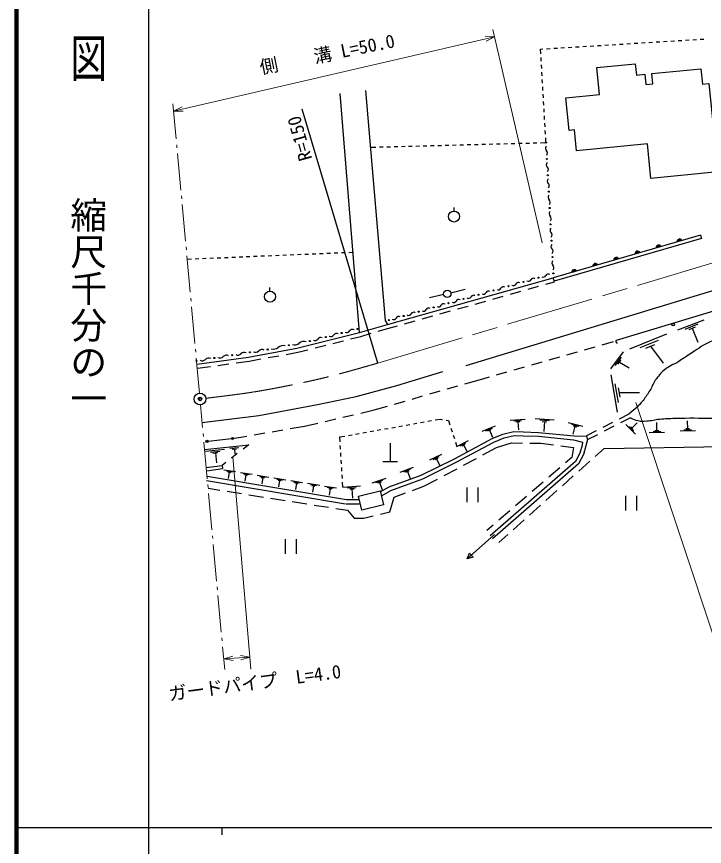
# Model space of a CAD drawing. Units: millimetres, scale not verified. Extents: x 40000 to 680000, y 20000 to 380000.
# Drawn here: x 40000 to 133828, y 202409 to 315563 of the extents above; entities that cross this region are included whole.
import ezdxf
from ezdxf.enums import TextEntityAlignment as Align

# ---------------------------------------------------------------- set-up
doc = ezdxf.new("R2010")
doc.units = ezdxf.units.MM
doc.header["$LTSCALE"] = 1000
doc.header["$PDMODE"] = 32
doc.header["$PDSIZE"] = 500
doc.linetypes.add('CHAIN', pattern=[18.5, 12, -1.5, 3.5, -1.5])
for name, color, linetype, lineweight in [('M-BGD', 7, 'Continuous', 25), ('M-BMK', 2, 'CHAIN', 13), ('M-BMK-HTXT', 7, 'Continuous', 13), ('M-BMK-SRVR', 3, 'Continuous', 25), ('M-STR-HTXT', 7, 'Continuous', 13), ('M-TTL', 2, 'Continuous', 140), ('M-TTL-BAND', 7, 'Continuous', 25)]:
    doc.layers.add(name, color=color, linetype=linetype, lineweight=lineweight)
doc.layers.add('M-OTRS', color=6, linetype='Continuous')
doc.styles.add('@ＭＳ ゴシック', font='')
doc.styles.add('ＭＳ ゴシック', font='')
doc.styles.get('@ＭＳ ゴシック').set_extended_font_data('@MS Gothic')
doc.styles.get('ＭＳ ゴシック').set_extended_font_data('MS Gothic')

msp = doc.modelspace()

# ---------------------------------------------------------------- linework, layer by layer
at = {"layer": 'M-BGD'}
for p, q in [((130233, 312291), (130732, 312322)), ((131231, 312353), (131730, 312384)), ((132229, 312414), (132728, 312445)), ((133228, 312476), (133727, 312507)), ((112268, 311176), (112767, 311207)), ((113266, 311238), (113765, 311269)), ((114264, 311300), (114763, 311331)), ((115262, 311362), (115761, 311393)), ((116260, 311424), (116759, 311454)), ((117258, 311485), (117757, 311516)), ((118256, 311547), (118755, 311578)), ((119254, 311609), (119753, 311640)), ((120252, 311671), (120752, 311702)), ((121251, 311733), (121750, 311764)), ((122249, 311795), (122748, 311826)), ((123247, 311857), (123746, 311888)), ((124245, 311919), (124744, 311950)), ((125243, 311981), (125742, 312012)), ((126241, 312043), (126740, 312074)), ((127239, 312105), (127738, 312136)), ((128237, 312167), (128736, 312198)), ((129235, 312229), (129734, 312260)), ((111479, 311127), (111769, 311145)), ((111515, 310496), (111479, 311127)), ((111573, 309497), (111544, 309996)), ((111631, 308499), (111602, 308998)), ((111689, 307501), (111660, 308000)), ((119511, 304953), (119148, 308620)), ((111747, 306502), (111718, 307001)), ((111805, 305504), (111776, 306003)), ((86794, 272489), (84143, 305072)), ((111862, 304506), (111833, 305005)), ((114934, 304500), (119511, 304953)), ((111920, 303507), (111891, 304006)), ((111978, 302509), (111949, 303008)), ((112036, 301511), (112007, 302010)), ((112094, 300512), (112065, 301011)), ((112152, 299514), (112123, 300013)), ((112217, 298384), (112181, 299015)), ((88247, 297750), (88986, 297769)), ((89486, 297783), (89986, 297796)), ((90486, 297809), (90985, 297822)), ((91485, 297835), (91985, 297849)), ((92485, 297862), (92985, 297875)), ((93484, 297888), (93984, 297902)), ((94484, 297915), (94984, 297928)), ((95484, 297941), (95984, 297954)), ((96483, 297968), (96983, 297981)), ((97483, 297994), (97983, 298007)), ((98483, 298020), (98983, 298034)), ((99482, 298047), (99982, 298060)), ((100482, 298073), (100982, 298087)), ((101482, 298100), (101981, 298113)), ((102481, 298126), (102981, 298139)), ((103481, 298153), (103981, 298166)), ((104481, 298179), (104980, 298192)), ((105480, 298205), (105980, 298219)), ((106480, 298232), (106980, 298245)), ((107480, 298258), (107979, 298272)), ((108479, 298285), (108979, 298298)), ((109479, 298311), (109979, 298324)), ((110479, 298338), (110978, 298351)), ((111478, 298364), (112217, 298384)), ((99671, 289053), (99671, 289553)), ((133290, 285766), (113213, 279928)), ((133419, 285325), (113341, 279486)), ((133290, 285766), (133419, 285325)), ((72339, 282876), (72839, 282897)), ((73338, 282918), (73838, 282939)), ((74337, 282959), (74837, 282980)), ((75337, 283001), (75836, 283021)), ((76336, 283042), (76835, 283063)), ((77335, 283083), (77834, 283104)), ((78334, 283125), (78834, 283146)), ((79333, 283166), (79833, 283187)), ((80332, 283208), (80832, 283228)), ((81331, 283249), (81831, 283270)), ((82331, 283290), (82830, 283311)), ((83330, 283332), (83829, 283353)), ((84329, 283373), (84828, 283394)), ((85328, 283415), (85903, 283438)), ((63272, 282501), (63846, 282525)), ((64346, 282545), (64846, 282566)), ((65345, 282587), (65845, 282607)), ((66344, 282628), (66844, 282649)), ((67343, 282669), (67843, 282690)), ((68343, 282711), (68842, 282732)), ((69342, 282752), (69841, 282773)), ((70341, 282794), (70840, 282814)), ((71340, 282835), (71840, 282856)), ((101332, 267969), (146563, 281769)), ((113364, 279399), (113213, 279928)), ((74560, 278130), (74560, 278630)), ((99242, 277892), (101177, 278395)), ((109768, 278391), (111213, 278796)), ((112175, 279066), (113364, 279399)), ((121852, 271445), (147488, 279155)), ((98271, 277653), (96322, 277203)), ((104954, 277042), (106398, 277447)), ((107361, 277717), (108805, 278122)), ((100139, 275693), (101583, 276098)), ((102546, 276368), (103991, 276772)), ((97732, 275018), (99176, 275423)), ((92917, 273669), (94362, 274074)), ((95325, 274344), (96769, 274748)), ((130204, 272852), (133778, 274229)), ((89332, 272651), (90766, 273066)), ((90766, 273066), (91954, 273399)), ((131190, 272958), (132976, 273647)), ((131728, 272892), (132621, 273236)), ((132175, 273064), (132938, 271170)), ((85561, 271609), (86938, 271958)), ((86938, 271958), (88372, 272373)), ((123672, 270240), (128691, 272304)), ((80713, 270383), (82167, 270751)), ((83137, 270996), (84591, 271364)), ((117476, 270135), (118918, 270547)), ((119880, 270821), (121404, 271256)), ((125065, 270422), (127574, 271453)), ((125830, 270345), (127084, 270861)), ((126457, 270603), (128186, 268282)), ((74317, 269057), (75793, 269324)), ((76777, 269502), (78366, 269789)), ((78366, 269789), (79744, 270138)), ((115072, 269449), (116514, 269860)), ((121063, 267534), (122794, 269834)), ((67458, 268007), (68944, 268209)), ((69935, 268344), (71744, 268591)), ((71744, 268591), (73333, 268879)), ((110264, 268076), (111706, 268488)), ((112668, 268762), (114110, 269174)), ((121649, 267994), (122514, 269144)), ((122018, 268166), (122451, 268741)), ((122235, 268453), (123548, 267659)), ((64657, 267625), (66467, 267872)), ((105456, 266704), (106898, 267116)), ((107860, 267390), (109302, 267802)), ((101161, 265477), (102971, 265994)), ((102971, 265994), (104494, 266429)), ((121993, 261608), (121090, 266720)), ((98757, 264789), (100199, 265202)), ((122108, 262947), (121657, 265502)), ((122336, 263646), (122111, 264924)), ((93950, 263414), (95392, 263827)), ((96354, 264102), (97796, 264514)), ((122223, 264285), (124992, 264290)), ((91547, 262726), (92989, 263139)), ((86947, 261505), (88775, 261934)), ((88775, 261934), (90585, 262451)), ((82078, 260365), (83539, 260707)), ((84513, 260935), (85973, 261277)), ((95113, 260205), (95605, 260292)), ((96098, 260380), (96590, 260467)), ((97082, 260555), (97779, 260679)), ((97779, 260679), (98097, 260629)), ((98591, 260552), (98909, 260502)), ((98909, 260502), (99102, 259913)), ((107309, 260518), (109397, 260678)), ((107842, 260419), (108886, 260499)), ((108113, 260300), (108635, 260339)), ((108374, 260320), (108459, 259206)), ((110760, 260770), (113311, 260590)), ((111386, 260555), (112661, 260465)), ((111693, 260362), (112331, 260318)), ((112012, 260340), (111916, 258980)), ((123511, 261343), (122189, 260662)), ((123754, 260872), (122359, 260154)), ((131549, 259337), (131526, 260463)), ((74858, 258956), (76336, 259208)), ((77322, 259376), (79276, 259709)), ((79276, 259709), (81105, 260137)), ((89206, 259154), (89698, 259242)), ((90190, 259329), (90683, 259417)), ((91175, 259504), (91667, 259592)), ((92159, 259679), (92652, 259767)), ((93144, 259854), (93636, 259942)), ((94129, 260030), (94621, 260117)), ((99257, 259438), (99412, 258962)), ((103531, 259018), (105308, 259754)), ((104024, 259083), (104913, 259452)), ((104295, 259057), (104740, 259241)), ((104518, 259149), (104910, 258202)), ((115220, 260233), (117264, 259708)), ((115696, 259965), (116718, 259703)), ((116172, 259698), (115892, 258607)), ((115917, 259763), (116428, 259632)), ((121300, 260205), (119966, 259518)), ((121470, 259696), (120136, 259010)), ((124433, 258605), (123104, 259920)), ((124188, 259023), (123524, 259680)), ((124110, 259276), (123777, 259604)), ((123944, 259440), (124645, 260149)), ((127343, 259086), (127319, 260211)), ((132080, 259208), (131025, 259185)), ((131813, 259343), (131285, 259332)), ((66121, 257654), (69304, 258019)), ((69453, 258036), (71407, 258369)), ((72393, 258537), (73872, 258789)), ((84078, 258242), (84775, 258366)), ((84122, 257570), (84078, 258242)), ((85268, 258454), (85760, 258541)), ((86252, 258629), (86744, 258716)), ((87237, 258804), (87729, 258891)), ((88221, 258979), (88713, 259067)), ((99568, 258487), (99723, 258012)), ((119077, 259060), (117754, 258379)), ((119247, 258552), (117852, 257834)), ((128404, 258827), (126294, 258783)), ((127873, 258956), (126818, 258934)), ((127607, 259092), (127079, 259081)), ((132610, 259078), (130500, 259034)), ((65646, 256549), (71698, 257184)), ((71698, 257184), (70905, 256575)), ((84187, 256572), (84155, 257071)), ((90972, 257395), (90972, 254895)), ((99878, 257537), (100071, 256947)), ((100071, 256947), (101639, 257772)), ((100518, 257049), (101302, 257461)), ((100769, 257047), (101161, 257254)), ((100965, 257151), (101405, 256314)), ((105484, 256784), (107508, 257420)), ((107508, 257420), (109021, 257411)), ((110021, 257405), (111534, 257396)), ((111534, 257396), (113263, 257167)), ((114254, 257036), (115983, 256807)), ((120150, 256690), (137842, 256978)), ((65774, 256295), (68379, 256568)), ((66444, 256189), (67746, 256326)), ((66788, 256050), (67439, 256118)), ((67113, 256084), (67259, 254695)), ((69088, 256691), (70299, 256818)), ((70112, 255966), (69319, 255357)), ((69408, 256561), (70013, 256625)), ((69711, 256593), (69778, 255947)), ((84253, 255574), (84220, 256073)), ((96359, 255101), (98028, 255875)), ((103618, 255791), (105484, 256784)), ((115983, 256807), (115724, 255442)), ((118923, 255594), (120150, 256690)), ((68526, 254748), (68030, 254367)), ((84318, 254576), (84285, 255075)), ((89972, 254895), (91972, 254895)), ((96828, 255183), (97663, 255570)), ((97088, 255168), (97505, 255362)), ((97297, 255265), (97709, 254375)), ((100970, 254382), (102735, 255322)), ((115724, 255442), (114862, 254701)), ((116686, 253595), (118178, 254927)), ((65874, 254057), (68030, 254367)), ((65937, 253621), (68093, 253931)), ((68030, 254367), (68093, 253931)), ((68262, 253778), (69848, 253521)), ((68641, 253608), (69435, 253479)), ((68822, 253470), (69219, 253406)), ((84383, 253578), (84351, 254077)), ((92344, 253433), (94131, 254121)), ((92837, 253486), (93730, 253830)), ((93106, 253453), (93553, 253625)), ((93330, 253539), (93697, 252586)), ((98321, 252973), (100087, 253912)), ((114104, 254049), (112587, 252745)), ((65982, 252880), (84982, 249729)), ((69021, 253438), (68884, 252591)), ((70527, 253410), (72123, 253152)), ((70909, 253239), (71707, 253110)), ((71091, 253101), (71490, 253036)), ((71291, 253068), (71152, 252217)), ((72803, 253041), (74411, 252780)), ((73188, 252869), (73992, 252738)), ((73371, 252729), (73773, 252664)), ((73572, 252696), (73433, 251839)), ((75091, 252670), (76711, 252407)), ((75479, 252497), (76289, 252365)), ((75664, 252356), (76069, 252290)), ((84448, 252580), (84416, 253079)), ((88483, 252001), (90405, 252629)), ((89005, 252030), (89966, 252344)), ((95573, 251511), (97438, 252503)), ((114450, 251596), (115941, 252928)), ((65884, 252288), (84884, 249138)), ((66132, 251240), (67736, 250986)), ((75866, 252323), (75726, 251459)), ((77391, 252297), (79024, 252032)), ((77781, 252122), (78598, 251990)), ((77968, 251980), (78376, 251914)), ((78172, 251947), (78031, 251076)), ((79703, 251922), (81348, 251655)), ((80097, 251746), (80919, 251612)), ((80285, 251603), (80696, 251536)), ((80490, 251569), (80348, 250692)), ((81992, 251551), (83637, 251284)), ((82385, 251375), (83208, 251241)), ((82573, 251232), (82984, 251165)), ((84525, 251409), (84481, 252082)), ((84525, 251409), (86913, 251568)), ((85133, 251290), (86327, 251369)), ((89287, 251980), (89768, 252137)), ((89528, 252059), (89862, 251033)), ((94007, 250950), (95573, 251511)), ((101404, 251343), (101404, 249343)), ((102904, 251343), (102904, 249343)), ((111829, 252093), (110312, 250789)), ((68724, 250831), (70699, 250519)), ((71687, 250363), (73663, 250051)), ((82779, 251198), (82636, 250321)), ((85442, 251150), (86039, 251190)), ((85740, 251170), (85825, 249897)), ((91500, 250051), (93066, 250612)), ((109554, 250137), (108037, 248833)), ((112213, 249597), (113704, 250929)), ((123055, 250213), (123055, 248213)), ((124555, 250213), (124555, 248213)), ((74650, 249895), (76626, 249583)), ((77614, 249427), (79589, 249115)), ((80577, 248959), (82552, 248647)), ((84977, 249129), (86750, 249112)), ((84982, 249729), (86756, 249712)), ((90935, 248050), (91500, 250051)), ((83540, 248492), (85144, 248238)), ((85144, 248238), (86039, 247155)), ((89631, 247724), (90935, 248050)), ((107279, 248181), (105763, 246877)), ((109976, 247598), (111467, 248930)), ((86039, 247155), (87357, 247155)), ((87357, 247155), (88661, 247481)), ((107739, 245599), (109230, 246931)), ((105004, 246225), (104142, 245484)), ((105212, 244945), (101482, 241615)), ((105766, 243836), (106993, 244932)), ((76628, 244326), (76628, 242326)), ((78128, 244326), (78128, 242326)), ((101482, 241615), (101792, 242394)), ((101792, 242394), (102292, 241835)), ((102292, 241835), (101482, 241615))]:
    msp.add_line(p, q, dxfattribs=at)
for points in [[(119148, 308620), (124395, 309139), (124549, 307583), (125720, 307699), (125856, 306326), (126774, 306417), (126638, 307789), (133336, 308452), (133545, 306341)], [(133545, 306341), (134450, 306430), (135641, 294388), (126519, 293485), (126052, 298208), (116391, 297253), (116108, 300111), (115375, 300038), (114934, 304500)], [(87586, 305495), (90263, 274136), (90615, 273595)], [(64583, 268170), (71658, 269134), (78250, 270327), (86794, 272489), (90615, 273595), (113213, 279928)], [(65312, 260200), (73059, 261189), (81063, 262649), (86313, 263779), (91869, 265238), (98154, 267145)], [(89616, 250739), (90826, 251429), (95201, 253029), (99732, 255258), (104880, 258020), (106344, 258627), (107820, 258972), (109128, 258941), (111210, 258857), (116064, 258376), (117759, 258361), (117870, 257908), (117655, 257037), (117330, 255854), (116650, 254578), (104940, 244369)], [(89879, 250278), (91050, 250947), (95410, 252541), (99974, 254787), (105107, 257541), (106507, 258121), (107875, 258441), (109111, 258411), (111173, 258328), (115967, 257853), (117189, 257518), (117135, 257145), (116835, 256052), (116229, 254913), (104592, 244768)]]:
    msp.add_lwpolyline(points, dxfattribs=at)
msp.add_lwpolyline([(86648, 250153), (89582, 250875), (90051, 248970), (87116, 248248)], close=True, dxfattribs=at)
for centre, radius in [((112217, 298384), 75), ((112343, 296153), 75), ((112468, 293923), 75), ((112594, 291693), 75), ((99671, 288303), 750), ((112720, 289463), 75), ((112845, 287233), 75), ((112971, 285002), 75), ((113097, 282772), 75), ((111181, 279962), 75), ((113222, 280542), 75), ((113222, 280542), 75), ((107097, 278802), 75), ((109139, 279382), 75), ((74560, 277380), 750), ((98758, 277766), 500), ((103014, 277642), 75), ((105055, 278222), 75), ((98930, 276482), 75), ((100972, 277062), 75), ((94847, 275322), 75), ((96889, 275902), 75), ((90764, 274162), 75), ((92805, 274742), 75), ((86519, 272970), 75), ((129570, 273557), 175), ((82172, 271871), 75), ((84345, 272421), 75), ((77126, 270745), 75), ((79998, 271322), 75), ((79998, 271322), 75), ((69397, 269398), 75), ((71826, 269783), 75), ((74254, 270168), 75), ((74254, 270168), 75), ((64541, 268628), 75), ((66969, 269013), 75), ((69453, 258036), 150), ((69453, 258036), 120), ((69453, 258036), 100), ((65972, 257637), 150), ((65972, 257637), 120), ((65972, 257637), 100)]:
    msp.add_circle(centre, radius, dxfattribs=at)
for centre, radius, start, end in [((112580, 297594), 443, 139.10048, 227.34711), ((111980, 296943), 443, 319.10048, 47.34711), ((112706, 295364), 443, 139.10048, 227.34711), ((112106, 294712), 443, 319.10048, 47.34711), ((112831, 293134), 443, 139.10048, 227.34711), ((112231, 292482), 443, 319.10048, 47.34711), ((112957, 290904), 443, 139.10048, 227.34711), ((112357, 290252), 443, 319.10048, 47.34711), ((113083, 288674), 443, 139.10048, 227.34711), ((112482, 288022), 443, 319.10048, 47.34711), ((113208, 286443), 443, 139.10048, 227.34711), ((112608, 285792), 443, 319.10048, 47.34711), ((130468, 284889), 354, 25.01093, 187.41611), ((130468, 284889), 283, 27.23497, 185.19207), ((113334, 284213), 443, 139.10048, 227.34711), ((127588, 284051), 354, 25.01093, 187.41611), ((127588, 284051), 283, 27.23497, 185.19207), ((127588, 284051), 212, 30.9813, 181.44574), ((127588, 284051), 142, 38.69303, 173.73401), ((127588, 284051), 100, 49.01069, 163.41635), ((130468, 284889), 212, 30.9813, 181.44574), ((130468, 284889), 142, 38.69303, 173.73401), ((130468, 284889), 100, 49.01069, 163.41635), ((112734, 283562), 443, 319.10048, 47.34711), ((124707, 283214), 354, 25.01093, 187.41611), ((124707, 283214), 283, 27.23497, 185.19207), ((124707, 283214), 212, 30.9813, 181.44574), ((124707, 283214), 142, 38.69303, 173.73401), ((124707, 283214), 100, 49.01069, 163.41635), ((113460, 281983), 443, 139.10048, 227.34711), ((118946, 281538), 354, 25.01093, 187.41611), ((118946, 281538), 283, 27.23497, 185.19207), ((121826, 282376), 354, 25.01093, 187.41611), ((121826, 282376), 283, 27.23497, 185.19207), ((121826, 282376), 212, 30.9813, 181.44574), ((121826, 282376), 142, 38.69303, 173.73401), ((121826, 282376), 100, 49.01069, 163.41635), ((112859, 281331), 443, 319.10048, 47.34711), ((116065, 280701), 354, 25.01093, 187.41611), ((116065, 280701), 283, 27.23497, 185.19207), ((116065, 280701), 212, 30.9813, 181.44574), ((116065, 280701), 142, 38.69303, 173.73401), ((116065, 280701), 100, 49.01069, 163.41635), ((118946, 281538), 212, 30.9813, 181.44574), ((118946, 281538), 142, 38.69303, 173.73401), ((118946, 281538), 100, 49.01069, 163.41635), ((109821, 279838), 378, 237.83706, 333.87914), ((110499, 279506), 378, 57.83706, 153.87914), ((111862, 280418), 378, 237.83706, 333.87914), ((112540, 280086), 378, 57.83706, 153.87914), ((105737, 278678), 378, 237.83706, 333.87914), ((106415, 278346), 378, 57.83706, 153.87914), ((107779, 279258), 378, 237.83706, 333.87914), ((108457, 278926), 378, 57.83706, 153.87914), ((101654, 277518), 378, 237.83706, 333.87914), ((102332, 277186), 378, 57.83706, 153.87914), ((103696, 278098), 378, 237.83706, 333.87914), ((104374, 277766), 378, 57.83706, 153.87914), ((97571, 276358), 378, 237.83706, 333.87914), ((98248, 276026), 378, 57.83706, 153.87914), ((99612, 276938), 378, 237.83706, 333.87914), ((100290, 276606), 378, 57.83706, 153.87914), ((93487, 275198), 378, 237.83706, 333.87914), ((94165, 274866), 378, 57.83706, 153.87914), ((95529, 275778), 378, 237.83706, 333.87914), ((96207, 275446), 378, 57.83706, 153.87914), ((91446, 274619), 378, 237.83706, 333.87914), ((92123, 274286), 378, 57.83706, 153.87914), ((85812, 272458), 448, 60.32481, 148.03951), ((80704, 271834), 448, 240.32481, 328.03951), ((81465, 271359), 448, 60.32481, 148.03951), ((82878, 272383), 448, 240.32481, 328.03951), ((83639, 271909), 448, 60.32481, 148.03951), ((85052, 272932), 448, 240.32481, 328.03951), ((75046, 271213), 993, 252.29809, 310.41208), ((76334, 269701), 993, 72.29809, 130.41208), ((77918, 271790), 993, 252.29809, 310.41208), ((79206, 270277), 993, 72.29809, 130.41208), ((121906, 271265), 188, 106.73785, 286.73785), ((68617, 268799), 594, 61.16527, 136.85444), ((70178, 269997), 594, 241.16527, 316.85444), ((71045, 269185), 594, 61.16527, 136.85444), ((72606, 270382), 594, 241.16527, 316.85444), ((73473, 269570), 594, 61.16527, 136.85444), ((65321, 269227), 594, 241.16527, 316.85444), ((66189, 268414), 594, 61.16527, 136.85444), ((67750, 269612), 594, 241.16527, 316.85444)]:
    msp.add_arc(centre, radius, start, end, dxfattribs=at)
for points, knots in [([(148852, 277256), (148534, 276671), (148380, 276463), (147997, 276016), (147346, 275255), (146794, 275006), (145933, 274495), (145271, 274103), (144830, 274013), (144091, 273798), (142934, 273460), (142232, 273508), (141050, 273268), (140175, 273090), (139670, 273045), (138818, 272779), (137073, 272235), (136075, 271946), (134437, 271133), (133363, 270600), (132840, 270160), (131829, 269515), (131235, 269136), (130918, 268899), (130322, 268524), (129563, 268048), (129029, 267941), (128341, 267367), (127787, 266904), (127540, 266564), (127127, 265971), (126775, 265465), (126709, 265103), (126388, 264576), (126051, 264024), (125853, 263718), (125453, 263209), (124803, 262383), (124455, 262138), (123511, 261343)], [0, 0, 0, 0, 1, 1, 1, 2, 2, 2, 3, 3, 3, 4, 4, 4, 5, 5, 5, 6, 6, 6, 7, 7, 7, 8, 8, 8, 9, 9, 9, 10, 10, 10, 11, 11, 11, 12, 12, 12, 13, 13, 13, 13]), ([(123754, 260872), (124162, 260652), (124329, 260572), (124728, 260475), (125194, 260362), (125476, 260399), (125956, 260419), (126655, 260448), (127030, 260624), (127727, 260684), (128543, 260754), (129002, 260771), (129820, 260796), (131851, 260857), (132991, 260832), (135023, 260782), (135749, 260764), (136156, 260737), (136879, 260670), (137670, 260597), (138093, 260348), (138888, 260349), (139398, 260351), (139690, 260380), (140185, 260503), (140983, 260700), (141374, 260993), (142166, 261214), (143023, 261454), (143510, 261564), (144384, 261731), (145607, 261964), (146306, 262008), (147537, 262191), (148518, 262336), (149077, 262367), (150048, 262568), (150986, 262761), (151474, 263016), (152406, 263237), (153128, 263409), (153540, 263479), (154275, 263586), (155207, 263722), (155735, 263753), (156675, 263823), (157616, 263894), (158145, 263916), (159088, 263963), (160341, 264025), (161052, 263931), (162297, 264088), (163172, 264199), (163685, 264219), (164515, 264521), (165465, 264866), (165953, 265175), (166830, 265679), (167597, 266119), (167942, 266503), (168714, 266934), (169214, 267213), (169499, 267371), (170039, 267562), (170524, 267733), (170844, 267690), (171309, 267911), (171694, 268093), (171884, 268254), (172201, 268538), (172570, 268868), (172794, 269063), (173024, 269501), (173383, 270180), (173437, 270643), (173510, 271408), (173579, 272138), (173526, 272552), (173496, 273285), (173459, 274240), (173524, 274786), (173357, 275727), (173330, 275881), (173324, 275938), (173280, 276120)], [0, 0, 0, 0, 1, 1, 1, 2, 2, 2, 3, 3, 3, 4, 4, 4, 5, 5, 5, 6, 6, 6, 7, 7, 7, 8, 8, 8, 9, 9, 9, 10, 10, 10, 11, 11, 11, 12, 12, 12, 13, 13, 13, 14, 14, 14, 15, 15, 15, 16, 16, 16, 17, 17, 17, 18, 18, 18, 19, 19, 19, 20, 20, 20, 21, 21, 21, 22, 22, 22, 23, 23, 23, 24, 24, 24, 25, 25, 25, 26, 26, 26, 27, 27, 27, 28, 28, 28, 28])]:
    msp.add_open_spline(points, degree=3, knots=knots, dxfattribs=at)
at = {"layer": 'M-BMK'}
msp.add_line((89264, 268310), (160789, 289692), dxfattribs=at)
msp.add_open_spline([(65808, 263513), (70999, 264142), (72741, 264370), (77260, 265282), (82000, 266238), (83631, 266703), (89264, 268310)], degree=3, knots=[0, 0, 0, 0, 1, 1, 1, 2, 2, 2, 2], dxfattribs=at)
at = {"layer": 'M-BMK-HTXT'}
for p, q in [((61772, 298884), (61334, 303678)), ((61882, 297689), (61845, 298087)), ((62410, 291913), (61955, 296892)), ((62520, 290718), (62483, 291116)), ((63048, 284942), (62592, 289921)), ((63157, 283747), (63121, 284145)), ((63686, 277971), (63230, 282950)), ((63795, 276776), (63759, 277174)), ((64324, 271000), (63868, 275979)), ((64433, 269805), (64397, 270203)), ((64945, 264214), (64506, 269008)), ((65375, 259512), (65091, 262621)), ((65485, 258317), (65448, 258715)), ((66013, 252541), (65557, 257520)), ((66122, 251346), (66086, 251744)), ((66651, 245570), (66195, 250549)), ((66760, 244375), (66724, 244773)), ((67289, 238599), (66833, 243578)), ((67398, 237404), (67362, 237803)), ((67927, 231628), (67471, 236608)), ((68036, 230433), (68000, 230832)), ((68394, 226527), (68109, 229637))]:
    msp.add_line(p, q, dxfattribs=at)
at = {"layer": 'M-BMK-SRVR'}
msp.add_line((89264, 268310), (78951, 302948), dxfattribs=at)
msp.add_circle((65018, 263418), 800, dxfattribs=at)
at = {"layer": 'M-OTRS'}
msp.add_point((65018, 263418), dxfattribs=at)
at = {"layer": 'M-STR-HTXT'}
for p, q in [((111718, 284692), (104980, 313787)), ((61425, 302675), (105206, 312813)), ((105206, 312813), (103918, 312835)), ((105206, 312813), (104059, 312227)), ((61425, 302675), (62573, 303261)), ((61425, 302675), (62714, 302652)), ((124463, 262922), (135848, 228770)), ((69490, 255548), (71964, 226568)), ((68262, 227965), (69485, 228371)), ((68262, 227965), (71822, 228234)), ((68262, 227965), (69532, 227748)), ((71822, 228234), (70552, 228452)), ((71822, 228234), (70599, 227829))]:
    msp.add_line(p, q, dxfattribs=at)
at = {"layer": 'M-TTL'}
msp.add_line((40000, 380000), (40000, 20000), dxfattribs=at)
at = {"layer": 'M-TTL-BAND'}
for p, q in [((58000, 370000), (58000, 20000)), ((40000, 205000), (579000, 205000)), ((68000, 205000), (68000, 204000))]:
    msp.add_line(p, q, dxfattribs=at)

# ---------------------------------------------------------------- texts
at = {"layer": 'M-BMK-SRVR', "style": 'ＭＳ ゴシック'}
msp.add_text('R=150', height=1833, rotation=105.742, dxfattribs=at).set_placement((79450, 295932), align=Align.MIDDLE_LEFT)
at = {"layer": 'M-STR-HTXT', "style": 'ＭＳ ゴシック'}
for s, rotation, p in [('側\u3000\u3000溝 L=50.0', 11.395, (82661, 309017)), ('ガードパイプ  L=4.0', 7.53, (72680, 223294))]:
    msp.add_text(s, height=1833, rotation=rotation, dxfattribs=at).set_placement(p, align=Align.BOTTOM_CENTER)
at = {"layer": 'M-TTL-BAND', "style": '@ＭＳ ゴシック', "width": 1.4}
msp.add_text('平  面  図', height=3666, rotation=270, dxfattribs=at).set_placement((49777, 306475), align=Align.MIDDLE_RIGHT)
at = {"layer": 'M-TTL-BAND', "style": '@ＭＳ ゴシック'}
msp.add_text('縮尺千分の一', height=3666, rotation=270, dxfattribs=at).set_placement((49777, 261030), align=Align.MIDDLE_RIGHT)

doc.saveas('drawing.dxf')
